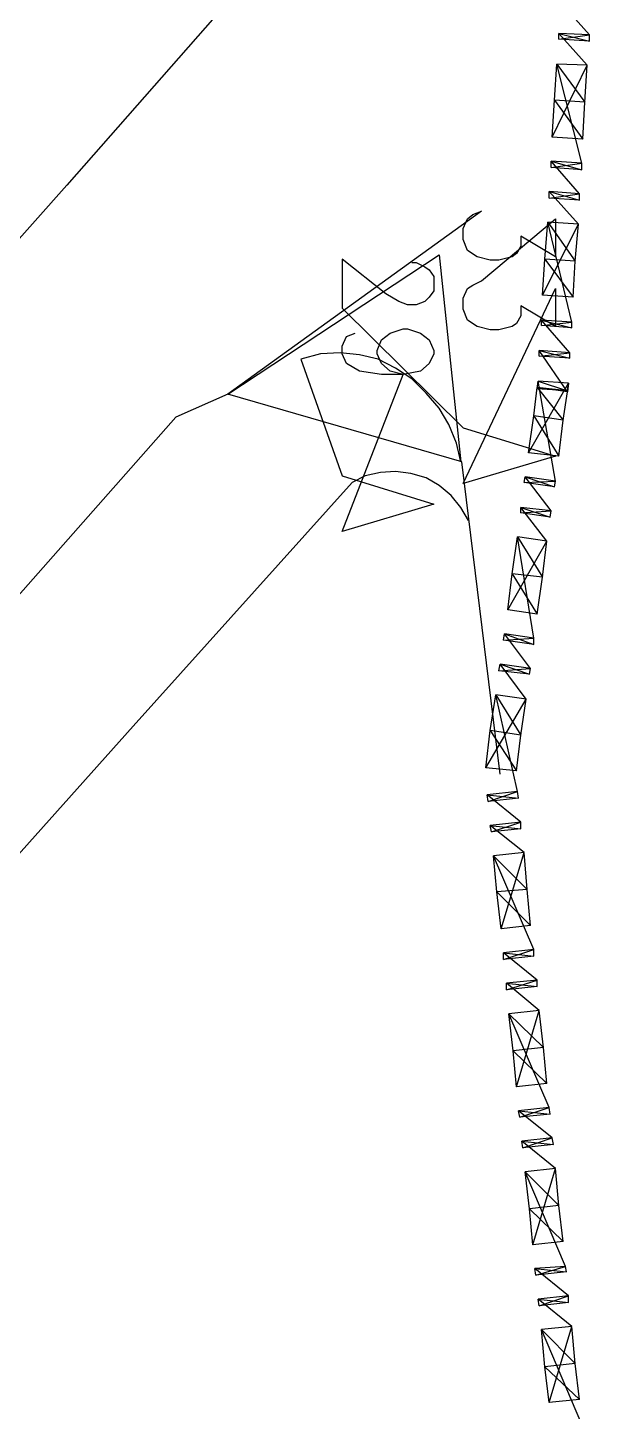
# Model space of a CAD drawing. Header units: metres. Extents: x 0 to 805, y 0 to 1107.
# Drawn here: x 697 to 729.7, y 939.8 to 1020.5 of the extents above; entities that cross this region are included whole.
import ezdxf

# ---------------------------------------------------------------- set-up
doc = ezdxf.new("R2010")
doc.units = ezdxf.units.M
doc.layers.add('GUIDES', color=8, linetype='Continuous')
doc.layers.add('ROADS', color=7, linetype='Continuous')

msp = doc.modelspace()

# ---------------------------------------------------------------- linework, layer by layer
at = {"layer": 'GUIDES'}
for points in [[(729.735, 1020.113), (727.957, 1020.177), (729.735, 1019.732), (729.735, 1020.113)], [(727.957, 1020.177), (729.735, 1019.732), (727.957, 1019.859), (727.957, 1020.177)], [(727.83, 1018.399), (729.481, 1016.176), (727.703, 1016.303), (727.83, 1018.399)], [(729.608, 1018.335), (727.83, 1018.399), (729.481, 1016.176), (729.608, 1018.335)], [(727.703, 1016.303), (729.354, 1014.017), (727.576, 1014.144), (727.703, 1016.303)], [(729.481, 1016.176), (727.703, 1016.303), (729.354, 1014.017), (729.481, 1016.176)], [(729.29, 1012.62), (727.512, 1012.747), (729.29, 1012.239), (729.29, 1012.62)], [(727.512, 1012.747), (729.29, 1012.239), (727.512, 1012.366), (727.512, 1012.747)], [(729.163, 1010.842), (727.385, 1010.969), (729.163, 1010.461), (729.163, 1010.842)], [(727.385, 1010.969), (729.163, 1010.461), (727.385, 1010.588), (727.385, 1010.969)], [(727.322, 1009.191), (728.909, 1006.905), (727.131, 1007.032), (727.322, 1009.191)], [(729.1, 1009.064), (727.322, 1009.191), (728.909, 1006.905), (729.1, 1009.064)], [(727.131, 1007.032), (728.782, 1004.81), (727.004, 1004.937), (727.131, 1007.032)], [(728.909, 1006.905), (727.131, 1007.032), (728.782, 1004.81), (728.909, 1006.905)], [(728.719, 1003.349), (726.941, 1003.476), (728.719, 1003.032), (728.719, 1003.349)], [(726.941, 1003.476), (728.719, 1003.032), (726.941, 1003.159), (726.941, 1003.476)], [(728.592, 1001.571), (726.814, 1001.698), (728.592, 1001.254), (728.592, 1001.571)], [(726.814, 1001.698), (728.592, 1001.254), (726.814, 1001.381), (726.814, 1001.698)], [(726.75, 999.92), (728.465, 999.349), (726.687, 999.476), (726.75, 999.92)], [(728.528, 999.793), (726.75, 999.92), (728.465, 999.349), (728.528, 999.793)], [(726.687, 999.539), (728.211, 997.634), (726.496, 997.888), (726.687, 999.539)], [(728.465, 999.285), (726.687, 999.539), (728.211, 997.634), (728.465, 999.285)], [(726.496, 997.888), (727.957, 995.539), (726.179, 995.729), (726.496, 997.888)], [(728.211, 997.634), (726.496, 997.888), (727.957, 995.539), (728.211, 997.634)], [(725.988, 994.332), (727.703, 993.761), (725.925, 994.015), (725.988, 994.332)], [(727.766, 994.078), (725.988, 994.332), (727.703, 993.761), (727.766, 994.078)], [(727.512, 992.364), (725.734, 992.554), (727.449, 991.983), (727.512, 992.364)], [(725.734, 992.554), (727.449, 991.983), (725.734, 992.237), (725.734, 992.554)], [(725.544, 990.84), (727.004, 988.49), (725.226, 988.681), (725.544, 990.84)], [(727.258, 990.586), (725.544, 990.84), (727.004, 988.49), (727.258, 990.586)], [(725.226, 988.681), (726.687, 986.331), (724.972, 986.585), (725.226, 988.681)], [(727.004, 988.49), (725.226, 988.681), (726.687, 986.331), (727.004, 988.49)], [(724.782, 985.188), (726.496, 984.553), (724.718, 984.807), (724.782, 985.188)], [(726.496, 984.934), (724.782, 985.188), (726.496, 984.553), (726.496, 984.934)], [(724.528, 983.41), (726.242, 982.839), (724.464, 983.029), (724.528, 983.41)], [(726.306, 983.156), (724.528, 983.41), (726.242, 982.839), (726.306, 983.156)], [(724.274, 981.632), (725.734, 979.283), (723.956, 979.537), (724.274, 981.632)], [(726.052, 981.378), (724.274, 981.632), (725.734, 979.283), (726.052, 981.378)], [(723.956, 979.537), (725.48, 977.187), (723.702, 977.378), (723.956, 979.537)], [(725.734, 979.283), (723.956, 979.537), (725.48, 977.187), (725.734, 979.283)], [(725.544, 975.981), (723.766, 975.79), (725.607, 975.6), (725.544, 975.981)], [(723.766, 975.79), (725.607, 975.6), (723.829, 975.409), (723.766, 975.79)], [(725.734, 974.203), (723.956, 974.012), (725.734, 973.822), (725.734, 974.203)], [(723.956, 974.012), (725.734, 973.822), (724.02, 973.631), (723.956, 974.012)], [(725.925, 972.425), (724.147, 972.234), (726.115, 970.266), (725.925, 972.425)], [(724.147, 972.234), (726.115, 970.266), (724.337, 970.139), (724.147, 972.234)], [(726.115, 970.266), (724.337, 970.139), (726.306, 968.17), (726.115, 970.266)], [(724.337, 970.139), (726.306, 968.17), (724.591, 967.98), (724.337, 970.139)], [(726.496, 966.773), (724.718, 966.583), (726.496, 966.392), (726.496, 966.773)], [(724.718, 966.583), (726.496, 966.392), (724.718, 966.202), (724.718, 966.583)], [(726.687, 964.995), (724.909, 964.805), (726.687, 964.614), (726.687, 964.995)], [(724.909, 964.805), (726.687, 964.614), (724.909, 964.424), (724.909, 964.805)], [(726.814, 963.217), (725.036, 963.027), (727.068, 961.058), (726.814, 963.217)], [(725.036, 963.027), (727.068, 961.058), (725.29, 960.868), (725.036, 963.027)], [(727.068, 961.058), (725.29, 960.868), (727.258, 958.963), (727.068, 961.058)], [(725.29, 960.868), (727.258, 958.963), (725.48, 958.772), (725.29, 960.868)], [(727.385, 957.566), (725.607, 957.375), (727.449, 957.185), (727.385, 957.566)], [(725.607, 957.375), (727.449, 957.185), (725.671, 956.994), (725.607, 957.375)], [(727.576, 955.788), (725.798, 955.597), (727.639, 955.407), (727.576, 955.788)], [(725.798, 955.597), (727.639, 955.407), (725.861, 955.216), (725.798, 955.597)], [(727.766, 954.01), (725.988, 953.819), (727.957, 951.851), (727.766, 954.01)], [(725.988, 953.819), (727.957, 951.851), (726.242, 951.66), (725.988, 953.819)], [(727.957, 951.851), (726.242, 951.66), (728.211, 949.755), (727.957, 951.851)], [(726.242, 951.66), (728.211, 949.755), (726.433, 949.565), (726.242, 951.66)], [(728.338, 948.295), (726.56, 948.168), (728.401, 947.977), (728.338, 948.295)], [(726.56, 948.168), (728.401, 947.977), (726.623, 947.787), (726.56, 948.168)], [(728.528, 946.58), (726.75, 946.39), (728.528, 946.199), (728.528, 946.58)], [(726.75, 946.39), (728.528, 946.199), (726.814, 946.009), (726.75, 946.39)], [(728.719, 944.802), (726.941, 944.612), (728.909, 942.643), (728.719, 944.802)], [(726.941, 944.612), (728.909, 942.643), (727.131, 942.453), (726.941, 944.612)], [(728.909, 942.643), (727.131, 942.453), (729.163, 940.548), (728.909, 942.643)], [(727.131, 942.453), (729.163, 940.548), (727.385, 940.357), (727.131, 942.453)]]:
    msp.add_lwpolyline(points, close=True, dxfattribs=at)
at = {"layer": 'ROADS'}
for points in [[(727.576, 1043.545), (699.255, 1011.35), (677.538, 986.903)], [(729.29, 939.087), (726.941, 944.612), (728.909, 942.643), (727.131, 942.453), (729.163, 940.548), (727.385, 940.357), (728.719, 944.802), (726.75, 946.39), (728.528, 946.199), (726.814, 946.009), (728.528, 946.58), (726.56, 948.168), (728.401, 947.977), (726.623, 947.787), (728.338, 948.295), (725.988, 953.819), (727.957, 951.851), (726.242, 951.66), (728.211, 949.755), (726.433, 949.565), (727.766, 954.01), (725.798, 955.597), (727.639, 955.407), (725.861, 955.216), (727.576, 955.788), (725.607, 957.375), (727.449, 957.185), (725.671, 956.994), (727.385, 957.566), (725.036, 963.027), (727.068, 961.058), (725.29, 960.868), (727.258, 958.963), (725.48, 958.772), (726.814, 963.217), (724.909, 964.805), (726.687, 964.614), (724.909, 964.424), (726.687, 964.995), (724.718, 966.583), (726.496, 966.392), (724.718, 966.202), (726.496, 966.773), (724.147, 972.234), (726.115, 970.266), (724.337, 970.139), (726.306, 968.17), (724.591, 967.98), (725.925, 972.425), (723.956, 974.012), (725.734, 973.822), (724.02, 973.631), (725.734, 974.203), (723.766, 975.79), (725.607, 975.6), (723.829, 975.409), (725.544, 975.981), (724.274, 981.632), (725.734, 979.283), (723.956, 979.537), (725.48, 977.187), (723.702, 977.378), (726.052, 981.378), (724.528, 983.41), (726.242, 982.839), (724.464, 983.029), (726.306, 983.156), (724.782, 985.188), (726.496, 984.553), (724.718, 984.807), (726.496, 984.934), (725.544, 990.84), (727.004, 988.49), (725.226, 988.681), (726.687, 986.331), (724.972, 986.585), (727.258, 990.586), (725.734, 992.554), (727.449, 991.983), (725.734, 992.237), (727.512, 992.364), (725.988, 994.332), (727.703, 993.761), (725.925, 994.015), (727.766, 994.078), (726.75, 999.92), (728.465, 999.349), (726.687, 999.539), (728.211, 997.634), (726.496, 997.888), (727.957, 995.539), (726.179, 995.729), (728.528, 999.793), (728.465, 999.285), (726.814, 1001.698), (728.592, 1001.254), (726.814, 1001.381), (728.592, 1001.571), (726.941, 1003.476), (728.719, 1003.032), (726.941, 1003.159), (728.719, 1003.349), (727.322, 1009.191), (728.909, 1006.905), (727.131, 1007.032), (728.782, 1004.81), (727.004, 1004.937), (729.1, 1009.064), (727.385, 1010.969), (729.163, 1010.461), (727.385, 1010.588), (729.163, 1010.842), (727.512, 1012.747), (729.29, 1012.239), (727.512, 1012.366), (729.29, 1012.62), (727.83, 1018.399), (729.481, 1016.176), (727.703, 1016.303), (729.354, 1014.017), (727.576, 1014.144), (729.608, 1018.335), (727.957, 1020.177), (729.735, 1019.732), (727.957, 1019.859), (729.735, 1020.113), (728.084, 1021.955)], [(719.384, 1006.842), (719.638, 1006.842), (720.146, 1006.588), (720.4, 1006.397), (720.654, 1006.016), (720.654, 1005.191), (720.4, 1004.81), (720.146, 1004.556), (719.638, 1004.365), (719.13, 1004.365), (718.622, 1004.556), (717.86, 1005), (715.32, 1007.032), (715.32, 1004.175), (722.369, 997.19), (727.766, 995.539), (722.369, 993.951), (727.766, 1005.318), (727.766, 1003.095), (725.734, 1004.302), (725.734, 1003.73), (725.48, 1003.286), (725.226, 1003.095), (724.464, 1002.905), (723.956, 1002.905), (723.194, 1003.095), (722.623, 1003.476), (722.369, 1004.111), (722.369, 1004.746), (722.623, 1005.318), (722.94, 1005.508), (723.448, 1005.762), (727.766, 1009.382), (727.766, 1007.159), (725.734, 1008.366), (725.734, 1007.794), (725.48, 1007.35), (725.226, 1007.159), (724.464, 1006.969), (723.956, 1006.969), (723.194, 1007.159), (722.623, 1007.54), (722.369, 1008.175), (722.369, 1008.81), (722.623, 1009.382), (722.94, 1009.636), (723.448, 1009.826), (708.653, 999.158), (720.972, 1007.286), (722.242, 995.221), (721.988, 996.301), (721.543, 997.38), (720.972, 998.333), (720.21, 999.222), (719.384, 1000.047), (718.432, 1000.682), (717.416, 1001.19), (716.336, 1001.444), (715.193, 1001.571), (714.05, 1001.508), (712.907, 1001.19), (715.32, 994.396), (720.654, 992.745), (715.32, 991.157), (718.876, 1000.301), (718.114, 1000.492), (717.606, 1000.936), (717.352, 1001.508), (717.352, 1001.698), (717.606, 1002.333), (718.114, 1002.714), (718.876, 1002.968), (719.13, 1002.968), (719.892, 1002.714), (720.4, 1002.333), (720.654, 1001.698), (720.654, 1001.508), (720.4, 1000.936), (719.892, 1000.492), (718.876, 1000.301), (717.606, 1000.301), (716.336, 1000.492), (715.574, 1000.936), (715.32, 1001.508), (715.32, 1001.952), (715.574, 1002.524), (716.082, 1002.714)], [(724.528, 976.997), (722.305, 995.221), (708.653, 999.158), (705.605, 997.825), (668.648, 955.978), (631.691, 918.894), (623.88, 911.338), (600.068, 884.795), (578.986, 861.744), (581.208, 845.552), (589.082, 787.195), (586.225, 777.226), (580.7, 774.813), (573.271, 776.464), (503.421, 771.32)], [(722.686, 991.792), (722.242, 992.554), (721.67, 993.253), (720.972, 993.824), (720.21, 994.269), (719.321, 994.523), (718.432, 994.65), (717.543, 994.586), (716.654, 994.396), (715.892, 994.015), (703.128, 979.791), (676.649, 950.2), (622.737, 888.922), (605.656, 869.809), (597.972, 861.046), (591.432, 854.569), (581.208, 845.552), (574.35, 839.392), (567.746, 834.376), (541.965, 813.04)]]:
    msp.add_lwpolyline(points, dxfattribs=at)

doc.saveas('drawing.dxf')
